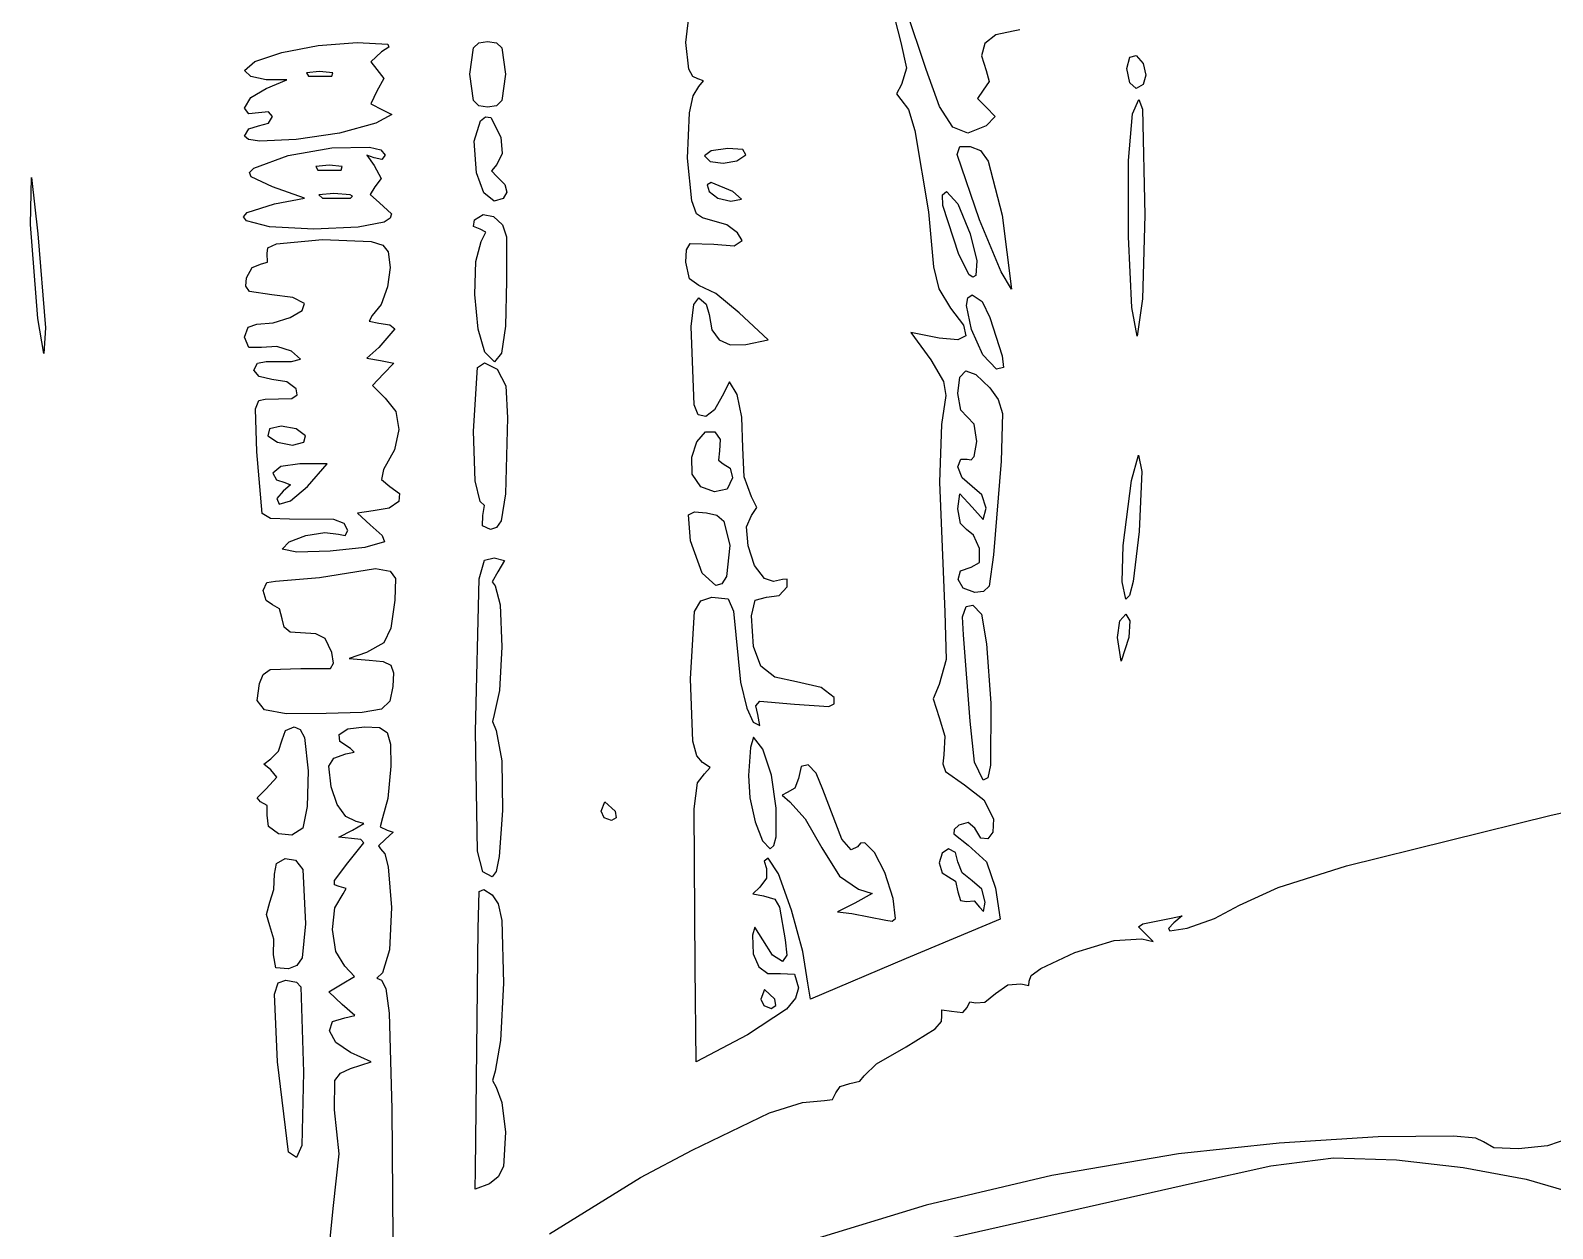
# Model space of a CAD drawing. Extents: x 0 to 282, y 0 to 282.
# Drawn here: x 133.1 to 190.3, y 161.1 to 206.1 of the extents above; entities that cross this region are included whole.
import ezdxf

# ---------------------------------------------------------------- set-up
doc = ezdxf.new("R2010")
doc.units = 0

msp = doc.modelspace()

# ---------------------------------------------------------------- linework, layer by layer
at = {"layer": 'Layer 1'}
for p, q in [((157.690288, 205.634), (157.831399, 206.789348)), ((165.54843, 206.50272), (165.768916, 205.634001)), ((166.721417, 204.610951), (165.958535, 206.890778)), ((170.002257, 206.057341), (169.346309, 205.920088)), ((170.2492, 206.109706), (170.002257, 206.057341)), ((142.51154, 205.250373), (143.877453, 205.513302)), ((143.877453, 205.513302), (145.342589, 205.634014)), ((145.342589, 205.634014), (146.502348, 205.563459)), ((146.538177, 205.455421), (146.259812, 205.281236)), ((146.502348, 205.563459), (146.538177, 205.455421)), ((149.57592, 204.434572), (149.712621, 205.422349)), ((149.712621, 205.422349), (149.918224, 205.615274)), ((149.918224, 205.615274), (150.246198, 205.669292)), ((150.246198, 205.669292), (150.574171, 205.615273)), ((150.574171, 205.615273), (150.779774, 205.422348)), ((150.779774, 205.422348), (150.916476, 204.434572)), ((157.81376, 204.628586), (157.690288, 205.634)), ((165.768916, 205.634001), (165.984992, 204.668271)), ((168.935101, 205.594319), (168.801706, 205.129644)), ((169.346309, 205.920088), (168.935101, 205.594319)), ((141.109249, 204.575684), (141.502816, 204.914683)), ((141.502816, 204.914683), (142.51154, 205.250373)), ((146.259806, 205.281239), (145.854111, 204.906413)), ((145.854111, 204.906413), (146.083417, 204.610961)), ((146.259812, 205.281236), (146.259806, 205.281239)), ((168.801706, 205.129644), (168.979197, 204.575671)), ((174.27042, 204.64624), (174.380663, 205.078393)), ((174.380663, 205.078393), (174.623198, 205.140129)), ((174.623198, 205.140129), (174.878962, 204.835858)), ((174.878962, 204.835858), (174.975976, 204.399295)), ((141.342964, 204.346379), (141.109249, 204.575684)), ((141.920638, 204.222906), (141.342964, 204.346379)), ((141.920638, 203.905406), (142.69675, 204.222906)), ((142.69675, 204.222906), (141.920638, 204.222906)), ((143.933334, 204.540389), (143.443855, 204.491882)), ((143.443855, 204.491882), (143.51, 204.364)), ((143.51, 204.364), (144.391945, 204.364)), ((143.51, 204.364), (143.51, 204.364)), ((144.427223, 204.491882), (143.933334, 204.540389)), ((144.391945, 204.364), (144.427223, 204.491882)), ((146.083417, 204.610961), (146.348, 204.271412)), ((146.348, 204.271412), (146.083417, 203.799572)), ((149.712621, 203.446797), (149.57592, 204.434572)), ((150.916476, 204.434572), (150.779774, 203.446796)), ((150.916476, 204.434572), (150.916476, 204.434572)), ((157.958178, 204.354081), (157.81376, 204.628586)), ((158.148899, 204.25817), (157.958178, 204.354081)), ((158.364975, 204.183205), (158.148899, 204.25817)), ((165.984992, 204.668271), (165.804194, 204.046501)), ((167.227986, 203.218579), (166.721417, 204.610951)), ((168.979197, 204.575671), (169.09826, 204.165566)), ((174.380663, 204.117072), (174.27042, 204.64624)), ((174.975976, 204.399295), (174.878962, 204.046517)), ((174.975976, 204.399295), (174.975976, 204.399295)), ((141.342964, 203.561448), (141.920638, 203.905406)), ((146.083417, 203.799572), (145.858521, 203.327732)), ((157.970305, 203.626271), (158.184176, 203.975948)), ((158.184176, 203.975948), (158.364975, 204.183205)), ((165.804194, 204.046501), (165.614576, 203.698133)), ((165.614576, 203.698133), (165.768916, 203.482056)), ((168.873364, 203.834837), (168.661698, 203.530566)), ((169.09826, 204.165566), (168.873364, 203.834837)), ((174.623198, 203.905406), (174.380663, 204.117072)), ((174.878962, 204.046517), (174.623198, 203.905406)), ((141.109249, 203.164572), (141.342964, 203.561448)), ((141.267999, 202.944086), (141.109249, 203.164572)), ((145.858521, 203.327732), (146.295084, 203.094016)), ((146.295084, 203.094016), (146.647861, 202.926447)), ((149.918224, 203.253872), (149.712621, 203.446797)), ((150.246198, 203.199852), (149.918224, 203.253872)), ((150.574171, 203.253871), (150.246198, 203.199852)), ((150.779774, 203.446796), (150.574171, 203.253871)), ((157.829194, 202.990927), (157.970305, 203.626271)), ((165.768916, 203.482056), (166.059958, 203.111639)), ((166.059958, 203.111639), (166.298083, 202.317886)), ((167.731245, 202.441364), (167.227986, 203.218579)), ((168.661698, 203.530566), (168.979197, 203.199837)), ((168.979197, 203.199837), (169.323155, 202.847059)), ((174.481865, 202.9529), (174.717234, 203.48372)), ((174.717234, 203.48372), (174.856691, 203.124879)), ((174.856691, 203.124879), (174.940476, 199.1429)), ((141.638416, 202.988183), (141.267999, 202.944086)), ((141.267999, 202.379642), (141.638416, 202.494294)), ((142.008832, 203.023462), (141.638416, 202.988183)), ((141.638416, 202.494294), (142.008832, 202.591308)), ((142.167583, 202.847072), (142.008832, 203.023462)), ((142.008832, 202.591308), (142.167583, 202.847072)), ((146.048139, 202.600127), (144.681125, 202.225301)), ((146.647861, 202.926447), (146.048139, 202.600127)), ((149.742727, 201.917163), (149.976994, 202.683904)), ((149.976994, 202.683904), (150.161307, 202.840518)), ((150.161307, 202.840518), (150.363396, 202.809031)), ((150.363396, 202.809031), (150.739877, 202.070956)), ((157.752023, 201.281608), (157.829194, 202.990927)), ((168.979197, 202.494281), (168.294035, 202.219776)), ((169.323155, 202.847059), (168.979197, 202.494281)), ((174.330832, 201.200034), (174.481865, 202.9529)), ((141.109249, 202.106238), (141.267999, 202.379642)), ((141.263589, 201.982766), (141.109249, 202.106238)), ((141.682513, 201.925439), (141.263589, 201.982766)), ((143.049527, 201.982766), (141.682513, 201.925439)), ((144.681125, 202.225301), (143.049527, 201.982766)), ((150.739876, 202.07096), (150.788383, 201.453598)), ((150.739877, 202.070956), (150.739876, 202.07096)), ((166.298083, 202.317886), (166.809611, 199.270766)), ((168.294035, 202.219776), (167.731245, 202.441364)), ((141.461772, 200.906795), (142.754371, 201.385802)), ((142.754371, 201.385802), (144.394237, 201.669678)), ((144.394237, 201.669678), (145.802593, 201.695585)), ((145.977342, 201.294849), (145.712758, 201.391863)), ((145.712758, 201.391863), (145.977342, 201.012627)), ((145.802593, 201.695585), (146.239087, 201.592163)), ((146.239087, 201.592163), (146.400662, 201.400684)), ((146.400676, 201.400682), (146.268384, 201.228703)), ((146.400662, 201.400684), (146.400676, 201.400682)), ((149.822654, 200.730396), (149.742727, 201.917163)), ((150.788383, 201.453598), (150.598765, 201.0479)), ((158.652761, 201.560028), (158.396997, 201.366001)), ((158.396997, 201.366001), (158.397, 201.366)), ((158.397, 201.366), (158.60977, 201.153231)), ((159.278942, 201.648223), (158.652761, 201.560028)), ((159.838977, 201.604125), (159.278942, 201.648223)), ((159.617392, 201.177484), (159.94922, 201.401278)), ((159.94922, 201.401278), (159.838977, 201.604125)), ((167.893659, 201.41391), (167.987365, 201.719835)), ((168.731504, 198.966512), (167.893659, 201.41391)), ((167.987365, 201.719835), (168.378726, 201.718182)), ((168.378726, 201.718182), (168.764577, 201.573764)), ((168.764577, 201.573764), (169.057824, 201.171376)), ((141.304126, 200.746943), (141.461772, 200.906795)), ((144.286334, 201.013389), (143.796855, 200.964882)), ((143.796855, 200.964882), (143.863, 200.837)), ((143.863, 200.837), (144.744945, 200.837)), ((143.863, 200.837), (143.863, 200.837)), ((144.780223, 200.964882), (144.286334, 201.013389)), ((144.744945, 200.837), (144.780223, 200.964882)), ((146.268384, 201.228703), (145.977342, 201.294849)), ((145.977342, 201.012627), (146.246335, 200.514329)), ((150.598765, 201.0479), (150.387098, 200.805366)), ((150.387098, 200.805366), (150.598765, 200.589289)), ((157.926207, 199.684736), (157.752023, 201.281608)), ((158.60977, 201.153231), (159.093737, 201.092597)), ((159.093737, 201.092597), (159.617392, 201.177484)), ((169.057824, 201.171376), (169.578176, 199.142902)), ((174.331934, 198.322688), (174.330832, 201.200034)), ((133.065732, 198.790126), (133.101009, 200.554016)), ((133.101009, 200.554016), (133.347954, 198.437346)), ((141.36476, 200.580476), (141.304126, 200.746943)), ((142.167328, 200.201239), (141.36476, 200.580476)), ((146.246335, 200.514329), (146.012619, 200.201238)), ((150.104876, 199.976337), (149.822654, 200.730396)), ((150.598765, 200.589289), (150.889806, 200.297145)), ((150.889806, 200.297145), (150.969181, 199.998386)), ((158.644554, 200.368958), (158.493521, 200.282969)), ((158.493521, 200.282969), (158.574, 200.025)), ((159.455945, 200.025), (158.644554, 200.368958)), ((143.366778, 199.777905), (142.167328, 200.201239)), ((142.237888, 199.566238), (143.366778, 199.777905)), ((144.46233, 199.954389), (143.906704, 199.905882)), ((143.906704, 199.905882), (144.038996, 199.778)), ((144.038996, 199.778), (144.039, 199.778)), ((144.039, 199.778), (145.09733, 199.778)), ((145.084101, 199.905882), (144.46233, 199.954389)), ((145.171744, 199.850209), (145.084101, 199.905882)), ((145.09733, 199.778), (145.171744, 199.850209)), ((146.012619, 200.201238), (145.83623, 199.914606)), ((145.83623, 199.914606), (146.189008, 199.601515)), ((150.492932, 199.672066), (150.104876, 199.976337)), ((150.83689, 199.765773), (150.492932, 199.672066)), ((150.969181, 199.998386), (150.83689, 199.765773)), ((158.099289, 199.189951), (157.926207, 199.684736)), ((158.574, 200.025), (158.900319, 199.782465)), ((158.574, 200.025), (158.574, 200.025)), ((158.900319, 199.782465), (159.385389, 199.672222)), ((159.385389, 199.672222), (159.791084, 199.742778)), ((159.791084, 199.742778), (159.455945, 200.025)), ((167.340485, 199.903579), (167.497031, 200.024846)), ((167.355919, 199.5045), (167.340485, 199.903579)), ((167.497031, 200.024846), (167.911545, 199.561825)), ((141.075789, 199.078826), (141.209321, 199.238816)), ((141.179556, 198.931238), (141.075789, 199.078826)), ((141.209321, 199.238816), (142.237888, 199.566238)), ((146.189008, 199.601515), (146.636595, 199.194167)), ((146.636595, 199.194167), (146.585883, 199.025426)), ((149.752331, 198.966514), (150.07369, 199.169913)), ((150.07369, 199.169913), (150.471118, 199.085577)), ((150.471118, 199.085577), (150.809015, 198.78296)), ((158.325287, 199.037058), (158.099289, 199.189951)), ((166.809611, 199.270766), (167.003639, 197.202606)), ((167.955642, 197.661236), (167.355919, 199.5045)), ((167.911545, 199.561825), (168.378976, 198.437346)), ((169.578176, 199.142902), (169.930954, 196.355952)), ((169.578176, 199.142902), (169.578176, 199.142902)), ((174.940476, 199.1429), (174.852281, 195.994357)), ((174.940476, 199.1429), (174.940476, 199.1429)), ((133.347954, 195.262346), (133.065732, 198.790126)), ((142.049375, 198.703034), (141.179556, 198.931238)), ((143.719558, 198.613737), (142.049375, 198.703034)), ((145.375412, 198.683742), (143.719558, 198.613737)), ((146.356577, 198.88273), (145.375412, 198.683742)), ((146.585883, 199.025426), (146.356577, 198.88273)), ((149.712643, 198.71075), (149.752331, 198.966514)), ((149.963998, 198.613736), (149.712643, 198.71075)), ((150.180075, 198.503493), (149.963998, 198.613736)), ((149.999276, 198.155125), (150.180075, 198.503493)), ((150.809015, 198.78296), (150.951781, 198.331514)), ((159.238101, 198.772475), (158.325287, 199.037058)), ((159.639938, 198.481433), (159.238101, 198.772475)), ((169.542897, 197.013003), (168.731504, 198.966512)), ((133.347954, 198.437346), (133.630176, 194.909566)), ((141.955949, 197.696523), (141.98351, 197.918112)), ((141.98351, 197.918112), (142.308727, 198.06694)), ((142.308727, 198.06694), (144.037339, 198.22569)), ((144.037339, 198.22569), (145.867373, 198.155135)), ((145.867373, 198.155135), (146.304488, 198.007409)), ((146.304488, 198.007409), (146.506789, 197.767079)), ((149.798082, 197.405473), (149.999276, 198.155125)), ((150.951776, 198.331515), (150.951776, 196.673455)), ((150.951781, 198.331514), (150.951776, 198.331515)), ((157.721717, 197.83596), (157.862276, 198.071329)), ((157.862276, 198.071329), (158.748627, 198.04928)), ((158.748627, 198.04928), (159.515917, 197.987544)), ((159.515917, 197.987544), (159.806957, 198.190391)), ((159.806957, 198.190391), (159.639938, 198.481433)), ((168.378976, 198.437348), (168.63033, 197.428074)), ((168.378976, 198.437346), (168.378976, 198.437348)), ((174.452099, 195.670238), (174.331934, 198.322688)), ((141.744282, 197.308467), (141.969178, 197.370203)), ((141.969178, 197.370203), (141.955949, 197.696523)), ((146.506789, 197.767079), (146.506776, 197.767075)), ((146.506776, 197.767075), (146.586702, 197.169007)), ((149.76556, 196.153111), (149.798082, 197.405473)), ((157.690297, 197.379002), (157.721717, 197.83596)), ((157.831409, 196.752821), (157.690297, 197.379002)), ((168.339288, 196.90442), (167.955642, 197.661236)), ((168.63033, 197.428074), (168.590642, 196.871898)), ((141.164956, 196.471722), (141.179837, 196.7793)), ((141.179837, 196.7793), (141.395914, 197.176176)), ((141.395914, 197.176176), (141.744282, 197.308467)), ((146.586702, 197.169007), (146.484727, 196.448568)), ((167.003639, 197.202606), (167.202077, 196.373576)), ((168.486463, 196.806097), (168.339288, 196.90442)), ((168.590642, 196.871898), (168.486463, 196.806097)), ((169.930954, 196.355952), (169.542897, 197.013003)), ((141.298902, 196.276592), (141.164956, 196.471722)), ((142.132338, 196.1443), (141.298902, 196.276592)), ((146.484727, 196.448568), (146.243846, 195.78766)), ((150.951776, 196.673455), (150.919254, 194.97461)), ((158.184186, 196.497057), (157.831409, 196.752821)), ((158.823601, 196.197194), (158.184186, 196.497057)), ((167.202077, 196.373576), (167.638639, 195.650386)), ((142.921677, 196.051696), (142.132338, 196.1443)), ((143.367058, 195.8268), (142.921677, 196.051696)), ((143.279412, 195.561665), (143.367058, 195.8268)), ((146.243846, 195.78766), (145.907053, 195.368185)), ((149.885174, 194.861061), (149.76556, 196.153111)), ((157.897561, 194.953643), (157.992922, 195.787082)), ((157.992922, 195.787082), (158.184193, 196.038438)), ((158.184193, 196.038438), (158.457597, 195.800313)), ((158.457597, 195.800313), (158.572249, 195.403438)), ((159.701136, 195.473997), (158.823601, 196.197194)), ((167.638639, 195.650386), (168.128119, 195.007667)), ((168.245845, 195.743566), (168.289529, 196.034677)), ((168.432156, 194.84343), (168.245845, 195.743566)), ((168.289529, 196.034677), (168.449797, 196.1443)), ((168.449797, 196.1443), (168.837853, 195.892946)), ((168.837853, 195.892946), (169.120075, 195.297633)), ((174.658254, 194.59206), (174.452099, 195.670238)), ((174.852281, 195.994357), (174.658254, 194.59206)), ((133.56844, 193.948246), (133.347954, 195.262346)), ((141.567888, 195.050688), (142.191313, 195.097542)), ((142.191313, 195.097542), (142.824658, 195.293223)), ((142.824658, 195.293223), (143.279412, 195.561665)), ((145.907053, 195.368185), (145.7924, 195.160929)), ((145.7924, 195.160929), (146.153998, 195.085963)), ((146.153998, 195.085963), (146.572922, 195.019818)), ((158.572249, 195.403438), (158.678083, 194.835135)), ((160.794746, 194.450937), (159.701136, 195.473997)), ((169.120075, 195.297633), (169.120076, 195.297629)), ((169.120076, 195.297629), (169.578687, 193.851239)), ((133.630176, 194.909568), (133.56844, 193.948246)), ((133.630176, 194.909566), (133.630176, 194.909568)), ((141.109277, 194.556799), (141.245979, 194.936036)), ((141.268027, 194.164334), (141.109277, 194.556799)), ((141.245979, 194.936036), (141.567888, 195.050688)), ((146.753721, 194.874296), (146.153998, 194.16874)), ((146.572922, 195.019818), (146.753721, 194.874296)), ((150.140387, 193.992345), (149.885174, 194.861061)), ((150.919254, 194.97461), (150.770977, 193.957067)), ((158.007804, 192.016768), (157.897561, 194.953643)), ((158.678083, 194.835135), (158.942666, 194.455347)), ((167.215305, 194.521496), (166.156975, 194.733163)), ((166.156975, 194.733163), (166.897809, 193.710103)), ((167.916452, 194.449839), (167.215305, 194.521496)), ((168.220723, 194.609691), (167.916452, 194.449839)), ((168.128119, 195.007667), (168.220723, 194.609691)), ((168.856593, 193.896991), (168.432156, 194.84343)), ((141.744277, 194.168743), (141.268027, 194.164334)), ((142.321952, 194.204022), (141.744277, 194.168743)), ((142.873167, 194.027632), (142.321952, 194.204022)), ((143.217125, 193.727771), (142.873167, 194.027632)), ((146.153998, 194.16874), (145.713025, 193.763046)), ((150.510252, 193.627441), (150.140387, 193.992345)), ((150.770977, 193.957067), (150.510252, 193.627441)), ((158.942666, 194.455347), (159.365998, 194.267383)), ((159.365998, 194.267383), (159.948079, 194.274548)), ((159.948079, 194.274548), (160.794746, 194.450937)), ((141.462055, 193.322076), (141.598757, 193.573431)), ((141.598757, 193.573431), (141.920666, 193.639576)), ((141.920666, 193.639576), (142.873167, 193.639576)), ((142.873167, 193.639576), (143.217125, 193.727771)), ((145.713025, 193.763046), (146.224553, 193.674851)), ((146.224553, 193.674851), (146.727262, 193.573428)), ((146.727262, 193.573428), (146.330386, 193.180962)), ((149.717331, 191.029019), (149.867262, 193.410269)), ((149.867262, 193.410269), (150.124128, 193.588861)), ((150.124128, 193.588861), (150.599276, 193.357349)), ((150.599276, 193.357355), (150.925595, 192.731174)), ((150.599276, 193.357349), (150.599276, 193.357355)), ((166.897809, 193.710103), (167.378469, 192.894302)), ((169.36702, 193.35735), (168.856593, 193.896991)), ((169.631603, 193.419086), (169.36702, 193.35735)), ((169.578687, 193.851239), (169.631603, 193.419086)), ((141.664902, 193.079542), (141.462055, 193.322076)), ((142.132333, 192.969298), (141.664902, 193.079542)), ((142.696778, 192.872285), (142.132333, 192.969298)), ((143.049556, 192.61652), (142.696778, 192.872285)), ((146.330386, 193.180962), (145.915872, 192.73558)), ((159.335128, 192.872254), (159.066134, 192.334268)), ((159.630579, 192.404824), (159.335128, 192.872254)), ((167.378469, 192.894302), (167.462254, 192.369543)), ((167.920732, 192.440134), (167.994043, 193.048675)), ((167.994043, 193.048675), (168.216184, 193.2868)), ((168.216184, 193.2868), (168.590461, 193.154509)), ((168.590461, 193.154509), (169.120182, 192.651801)), ((141.652222, 192.172789), (141.885386, 192.228464)), ((141.885386, 192.228464), (142.890802, 192.250513)), ((142.890802, 192.250513), (143.085933, 192.392176)), ((143.085933, 192.392176), (143.049556, 192.61652)), ((145.915872, 192.73558), (146.400942, 192.263739)), ((146.400942, 192.263739), (146.791754, 191.765441)), ((150.925595, 192.731174), (150.987332, 191.522905)), ((159.066134, 192.334268), (158.776746, 191.823292)), ((159.802559, 191.544933), (159.630579, 192.404824)), ((167.462254, 192.369543), (167.297992, 191.269868)), ((168.030975, 191.813953), (167.920732, 192.440134)), ((169.120182, 192.651801), (169.120176, 192.6518)), ((169.120176, 192.6518), (169.434369, 192.216891)), ((169.434369, 192.216891), (169.596426, 191.686071)), ((141.528199, 191.862453), (141.652222, 192.172789)), ((141.567886, 190.252904), (141.528199, 191.862453)), ((146.791754, 191.765441), (146.90806, 191.081934)), ((158.158284, 191.634777), (158.007804, 192.016768)), ((158.444364, 191.580207), (158.158284, 191.634777)), ((158.776746, 191.823292), (158.444364, 191.580207)), ((168.27351, 191.558189), (168.030975, 191.813953)), ((169.596426, 191.686071), (169.54351, 189.90013)), ((142.054736, 191.108764), (141.993, 190.853)), ((142.486889, 191.205778), (142.054736, 191.108764)), ((143.051334, 191.108764), (142.486889, 191.205778)), ((143.404112, 190.853), (143.051334, 191.108764)), ((146.90806, 191.081934), (146.753169, 190.319052)), ((150.987332, 191.522905), (150.916776, 188.665405)), ((159.842246, 190.393994), (159.802559, 191.544933)), ((167.297992, 191.269868), (167.232949, 189.101939)), ((168.529274, 191.284786), (168.27351, 191.558189)), ((168.626288, 190.640966), (168.529274, 191.284786)), ((141.993, 190.853), (142.345778, 190.610465)), ((141.993, 190.853), (141.993, 190.853)), ((142.345778, 190.610465), (142.910223, 190.500222)), ((142.910223, 190.500222), (143.342376, 190.610465)), ((143.342376, 190.610465), (143.404112, 190.853)), ((149.774658, 189.163703), (149.717331, 191.029019)), ((157.915817, 190.041246), (158.109294, 190.623329)), ((158.109294, 190.623329), (158.428448, 190.993746)), ((158.428448, 190.993746), (158.783982, 190.993746)), ((158.783982, 190.993746), (158.991239, 190.707114)), ((158.991239, 190.707114), (158.960371, 190.28819)), ((168.529274, 190.067702), (168.626288, 190.640966)), ((141.779553, 187.924574), (141.567886, 190.252904)), ((146.753169, 190.319052), (146.330386, 189.582629)), ((157.937315, 189.406246), (157.915817, 190.041246)), ((158.960376, 190.288191), (158.925098, 189.935413)), ((158.925098, 189.935413), (159.101487, 189.794302)), ((158.960371, 190.28819), (158.960376, 190.288191)), ((159.881934, 189.304787), (159.842246, 190.393994)), ((167.920732, 189.688466), (168.030975, 189.975098)), ((168.030975, 189.975098), (168.27351, 189.970688)), ((168.27351, 189.970688), (168.417928, 189.946435)), ((168.417928, 189.946435), (168.529274, 190.067702)), ((174.446803, 189.174184), (174.707528, 190.12503)), ((174.707528, 190.12503), (174.829347, 189.508219)), ((142.469852, 189.697764), (142.169988, 189.442)), ((142.169988, 189.442), (142.17, 189.442)), ((142.17, 189.442), (142.306701, 189.199465)), ((143.193048, 189.794778), (142.469852, 189.697764)), ((144.216108, 189.794778), (143.193048, 189.794778)), ((143.475274, 188.948111), (144.216108, 189.794778)), ((146.330386, 189.582629), (146.255421, 189.212213)), ((158.263636, 188.932752), (157.937315, 189.406246)), ((159.101487, 189.794302), (159.357251, 189.635552)), ((159.357251, 189.635552), (159.454265, 189.265135)), ((168.079482, 189.265132), (167.920732, 189.688466)), ((169.54351, 189.90013), (169.261288, 186.37235)), ((174.829347, 189.508219), (174.729577, 187.254298)), ((142.306701, 189.199465), (142.628611, 189.089222)), ((142.558055, 188.771722), (142.32875, 188.498319)), ((142.844687, 189.009847), (142.558055, 188.771722)), ((142.628611, 189.089222), (142.844687, 189.009847)), ((142.840277, 188.401306), (143.475274, 188.948111)), ((146.255421, 189.212213), (146.577331, 188.947629)), ((146.577331, 188.947629), (146.93948, 188.685251)), ((149.964276, 188.383179), (149.774658, 189.163703)), ((158.775166, 188.740377), (158.263636, 188.932752)), ((159.247007, 188.84566), (158.775166, 188.740377)), ((159.454265, 189.265135), (159.247007, 188.84566)), ((160.159746, 188.559544), (159.881934, 189.304787)), ((167.232949, 189.101939), (167.426976, 184.220373)), ((168.449899, 188.947632), (168.079482, 189.265132)), ((168.820315, 188.634542), (168.449899, 188.947632)), ((174.129854, 186.725131), (174.446803, 189.174184)), ((142.32875, 188.498319), (142.416944, 188.277833)), ((142.416944, 188.277833), (142.840277, 188.401306)), ((146.908061, 188.383185), (146.552527, 188.134035)), ((146.93948, 188.685251), (146.908061, 188.383185)), ((150.123026, 188.224429), (149.964276, 188.383179)), ((150.070109, 187.854012), (150.123026, 188.224429)), ((150.916776, 188.665405), (150.753616, 187.651167)), ((160.358184, 188.153849), (160.159746, 188.559544)), ((167.920732, 188.100965), (167.986877, 188.66541)), ((167.986877, 188.66541), (168.449899, 188.171521)), ((168.979066, 188.136243), (168.820315, 188.634542)), ((142.092647, 187.739366), (141.779553, 187.924574)), ((142.802613, 187.712907), (142.092647, 187.739366)), ((144.465076, 187.699678), (142.802613, 187.712907)), ((144.8614, 187.549196), (144.465076, 187.699678)), ((145.942331, 188.030406), (145.360247, 187.937802)), ((145.360247, 187.937802), (145.836498, 187.501239)), ((146.552527, 188.134035), (145.942331, 188.030406)), ((150.05247, 187.470366), (150.070109, 187.854012)), ((150.753616, 187.651167), (150.584393, 187.405323)), ((157.79625, 187.880489), (158.015634, 187.992936)), ((157.866806, 186.90153), (157.79625, 187.880489)), ((158.015634, 187.992936), (158.466529, 187.95986)), ((158.466529, 187.95986), (158.862301, 187.861192)), ((158.862301, 187.861192), (159.119168, 187.64677)), ((159.119168, 187.64677), (159.348474, 186.72514)), ((159.978947, 187.430105), (160.159746, 187.853988)), ((160.159746, 187.853988), (160.358184, 188.153849)), ((168.013336, 187.554159), (167.920732, 188.100965)), ((168.449899, 188.171521), (168.873232, 187.70409)), ((168.873232, 187.70409), (168.979066, 188.136243)), ((142.791583, 186.87065), (143.419968, 187.104365)), ((143.419968, 187.104365), (144.127729, 187.219018)), ((144.127729, 187.219018), (144.637055, 187.148462)), ((144.637055, 187.148462), (144.892819, 187.099955)), ((144.989833, 187.289573), (144.8614, 187.549196)), ((144.892819, 187.099955), (144.989833, 187.289573)), ((145.836498, 187.501239), (146.28629, 187.104364)), ((146.28629, 187.104364), (146.365665, 186.866239)), ((150.352331, 187.324845), (150.05247, 187.470366)), ((150.584393, 187.405323), (150.352331, 187.324845)), ((160.036274, 186.711872), (159.978947, 187.430105)), ((168.238232, 187.324853), (168.013336, 187.554159)), ((168.511635, 187.117596), (168.238232, 187.324853)), ((168.732121, 186.619297), (168.511635, 187.117596)), ((174.729576, 187.254301), (174.50909, 185.375755)), ((174.729577, 187.254298), (174.729576, 187.254301)), ((142.520385, 186.584017), (142.791583, 186.87065)), ((143.076562, 186.479286), (142.520385, 186.584017)), ((144.323963, 186.513462), (143.076562, 186.479286)), ((145.630895, 186.65347), (144.323963, 186.513462)), ((146.365665, 186.866239), (145.630895, 186.65347)), ((158.306675, 185.683343), (157.866806, 186.90153)), ((159.348476, 186.725141), (159.226105, 185.562075)), ((159.348474, 186.72514), (159.348476, 186.725141)), ((160.278809, 185.973794), (160.036274, 186.711872)), ((168.732121, 186.09454), (168.732121, 186.619297)), ((174.090166, 185.36253), (174.129854, 186.725131)), ((149.928521, 185.477186), (150.124753, 186.174472)), ((150.124753, 186.174472), (150.492965, 186.266525)), ((150.492965, 186.266525), (150.881021, 186.160692)), ((150.881021, 186.160692), (150.634076, 185.737358)), ((160.653635, 185.490378), (160.278809, 185.973794)), ((168.01995, 185.769874), (168.414621, 185.913741)), ((168.414621, 185.913741), (168.732121, 186.09454)), ((169.261288, 186.37235), (169.093718, 185.203772)), ((141.814633, 185.031811), (141.951334, 185.340492)), ((141.951334, 185.340492), (142.273244, 185.384589)), ((142.273244, 185.384589), (143.931304, 185.5257)), ((143.931304, 185.5257), (146.034743, 185.865248)), ((146.034743, 185.865248), (146.585405, 185.768786)), ((146.585405, 185.768786), (146.788804, 185.490422)), ((146.788796, 185.49042), (146.753518, 184.679031)), ((146.788804, 185.490422), (146.788796, 185.49042)), ((149.787409, 179.740135), (149.928521, 185.477186)), ((150.634076, 185.737365), (150.422409, 185.366948)), ((150.422409, 185.366948), (150.528243, 185.208198)), ((150.634076, 185.737358), (150.634076, 185.737365)), ((158.819307, 185.225833), (158.306675, 185.683343)), ((159.226105, 185.562075), (159.047097, 185.292668)), ((160.988774, 185.380135), (160.653635, 185.490378)), ((161.323913, 185.4551), (160.988774, 185.380135)), ((161.504712, 185.45951), (161.323913, 185.4551)), ((161.500302, 185.172878), (161.504712, 185.45951)), ((167.929551, 185.45072), (168.01995, 185.769874)), ((168.116964, 185.124952), (167.929551, 185.45072)), ((174.235687, 184.714301), (174.090166, 185.36253)), ((174.50909, 185.375755), (174.372388, 184.853203)), ((141.924876, 184.661394), (141.814633, 185.031811)), ((150.528243, 185.208198), (150.721168, 184.502642)), ((158.258598, 184.647566), (158.678073, 184.784817)), ((158.678073, 184.784817), (159.282206, 184.718671)), ((159.047097, 185.292668), (158.819307, 185.225833)), ((160.296447, 184.670169), (160.72419, 184.784822)), ((160.72419, 184.784822), (161.20485, 184.846558)), ((161.20485, 184.846558), (161.500302, 185.172878)), ((168.555732, 184.96124), (168.116964, 185.124952)), ((168.884256, 184.99817), (168.555732, 184.96124)), ((169.093718, 185.203772), (168.884256, 184.99817)), ((174.372388, 184.853203), (174.235687, 184.714301)), ((142.167411, 184.502644), (141.924876, 184.661394)), ((142.423175, 184.343894), (142.167411, 184.502644)), ((142.520189, 183.973477), (142.423175, 184.343894)), ((146.753518, 184.679031), (146.612407, 183.620701)), ((150.721168, 184.502642), (150.775187, 182.92396)), ((157.866684, 181.715647), (158.021025, 184.242422)), ((158.021025, 184.242422), (158.258598, 184.647566)), ((159.282206, 184.718671), (159.489462, 184.25565)), ((159.489462, 184.25565), (159.754046, 181.592177)), ((160.159745, 184.079266), (160.296447, 184.670169)), ((167.426976, 184.220373), (167.479893, 182.438844)), ((168.097742, 184.045689), (168.228932, 184.436502)), ((168.228932, 184.436502), (168.479183, 184.489971)), ((168.479183, 184.489971), (168.802196, 184.14987)), ((142.594603, 183.66204), (142.520189, 183.973477)), ((142.824459, 183.466358), (142.594603, 183.66204)), ((146.612407, 183.620701), (146.352233, 183.069485)), ((160.240773, 182.934388), (160.159745, 184.079266)), ((168.131918, 183.373758), (168.097742, 184.045689)), ((168.802196, 184.14987), (168.802196, 184.149868)), ((168.802196, 184.149868), (168.991813, 183.029799)), ((173.917473, 183.267923), (174.010077, 183.894104)), ((174.010077, 183.894104), (174.234973, 184.149868)), ((174.234973, 184.149868), (174.380493, 183.894104)), ((174.380493, 183.894104), (174.340806, 183.267923)), ((143.790189, 183.409032), (142.824459, 183.466358)), ((144.142967, 183.228233), (143.790189, 183.409032)), ((144.389912, 182.703476), (144.142967, 183.228233)), ((146.352233, 183.069485), (145.695184, 182.703478)), ((168.378863, 180.128198), (168.131918, 183.373758)), ((174.058584, 182.385978), (173.917473, 183.267923)), ((174.340806, 183.267923), (174.058584, 182.385978)), ((174.340806, 183.267923), (174.340806, 183.267923)), ((144.456057, 182.307152), (144.389912, 182.703476)), ((145.695184, 182.703478), (145.046954, 182.482991)), ((145.046954, 182.482991), (145.801017, 182.421256)), ((150.775187, 182.92396), (150.696914, 181.279132)), ((160.51693, 182.196309), (160.240773, 182.934388)), ((168.991813, 183.029799), (169.154974, 180.798478)), ((141.816838, 181.88051), (142.079216, 182.072885)), ((142.079216, 182.072885), (143.225742, 182.103753)), ((143.225742, 182.103753), (144.336993, 182.099343)), ((144.336993, 182.099343), (144.456057, 182.307152)), ((145.801017, 182.421256), (146.325774, 182.371095)), ((146.325774, 182.371095), (146.612406, 182.231638)), ((146.612406, 182.231638), (146.71383, 181.940045)), ((146.71383, 181.940045), (146.682962, 181.433478)), ((161.037828, 181.782346), (160.51693, 182.196309)), ((167.479893, 182.438844), (167.215309, 181.503983)), ((141.588631, 180.906512), (141.673522, 181.539308)), ((141.673522, 181.539308), (141.816838, 181.88051)), ((146.682962, 181.433478), (146.574373, 180.87675)), ((157.963698, 179.378496), (157.866684, 181.715647)), ((159.754046, 181.592177), (159.985557, 180.61432)), ((161.853075, 181.609816), (161.037828, 181.782346)), ((162.783526, 181.389329), (161.853075, 181.609816)), ((163.264185, 181.010093), (162.783526, 181.389329)), ((167.215309, 181.503983), (166.990414, 180.965997)), ((141.867546, 180.551529), (141.588631, 180.906512)), ((146.574373, 180.87675), (146.264039, 180.577991)), ((150.696914, 181.279132), (150.492965, 180.375138)), ((160.328964, 180.708577), (160.472831, 180.873391)), ((160.472831, 180.873391), (161.782515, 180.763148)), ((161.782515, 180.763148), (163.065747, 180.674953)), ((163.065747, 180.674953), (163.27576, 180.782992)), ((163.27576, 180.782992), (163.264185, 181.010093)), ((166.990414, 180.965997), (167.215309, 180.269263)), ((169.154974, 180.798478), (169.146154, 178.478964)), ((142.675628, 180.408213), (141.867546, 180.551529)), ((144.178242, 180.410418), (142.675628, 180.408213)), ((145.536986, 180.45121), (144.178242, 180.410418)), ((146.264039, 180.577991), (145.536986, 180.45121)), ((150.492965, 180.375138), (150.435639, 180.114964)), ((159.985557, 180.61432), (160.230296, 180.09287)), ((160.406685, 180.375092), (160.328964, 180.708577)), ((160.477241, 179.969397), (160.406685, 180.375092)), ((167.215309, 180.269263), (167.422566, 179.563706)), ((142.520154, 179.422636), (142.656855, 179.775414)), ((142.656855, 179.775414), (142.978765, 179.916525)), ((142.978765, 179.916525), (143.205314, 179.816204)), ((143.205314, 179.816204), (143.362411, 179.51083)), ((144.672099, 179.6299), (144.996214, 179.834401)), ((144.691943, 179.365868), (144.672099, 179.6299)), ((144.996214, 179.834401), (145.6246, 179.916532)), ((145.6246, 179.916532), (146.180776, 179.883459)), ((146.180776, 179.883459), (146.475677, 179.704865)), ((146.475677, 179.704865), (146.591983, 179.261687)), ((149.866784, 175.246624), (149.787409, 179.740135)), ((150.435639, 180.114964), (150.56352, 179.775415)), ((150.56352, 179.775415), (150.779597, 178.632744)), ((160.230296, 180.09287), (160.477241, 179.969397)), ((168.546432, 178.580385), (168.378863, 180.128198)), ((142.387862, 179.003712), (142.520154, 179.422636)), ((143.362411, 179.51083), (143.507932, 178.258465)), ((145.095433, 179.105143), (144.691943, 179.365868)), ((145.232134, 178.959622), (145.095433, 179.105143)), ((146.591983, 179.261687), (146.612378, 178.434862)), ((158.104809, 178.818462), (157.963698, 179.378496)), ((160.126, 179.141), (160.055444, 178.08267)), ((160.236243, 179.529062), (160.126, 179.141006)), ((160.126, 179.141006), (160.126, 179.141)), ((160.584611, 179.07045), (160.236243, 179.529062)), ((160.916443, 178.099205), (160.584611, 179.07045)), ((167.422566, 179.563706), (167.391698, 178.858153)), ((141.832236, 178.505413), (142.09682, 178.71708)), ((142.09682, 178.293746), (141.832236, 178.505413)), ((142.09682, 178.71708), (142.387862, 179.003712)), ((144.284044, 178.434865), (144.469252, 178.730317)), ((144.469252, 178.730317), (144.919044, 178.893476)), ((144.919044, 178.893476), (145.232134, 178.959622)), ((150.779597, 178.632744), (150.810465, 176.772391)), ((158.325295, 178.575927), (158.104809, 178.818462)), ((158.611927, 178.390718), (158.325295, 178.575927)), ((162.291001, 178.47972), (162.033583, 178.426803)), ((162.594721, 178.175449), (162.291001, 178.47972)), ((167.391698, 178.858153), (167.349255, 178.523014)), ((167.349255, 178.523014), (167.449025, 178.240791)), ((168.872752, 177.905698), (168.546432, 178.580385)), ((169.146154, 178.478964), (169.045833, 178.000509)), ((141.920431, 177.58819), (142.326125, 178.020343)), ((142.326125, 178.020343), (142.09682, 178.293746)), ((143.507936, 178.258473), (143.468248, 176.917917)), ((143.507932, 178.258465), (143.507936, 178.258473)), ((144.369483, 177.653241), (144.284044, 178.434865)), ((146.612386, 178.434862), (146.493323, 177.226598)), ((146.612378, 178.434862), (146.612386, 178.434862)), ((158.13237, 177.805875), (158.395851, 178.152593)), ((158.395851, 178.152593), (158.611927, 178.390718)), ((160.055444, 178.08267), (160.102849, 177.250885)), ((161.096139, 176.856764), (160.916443, 178.099205)), ((161.925, 177.977), (161.792708, 177.606583)), ((162.033583, 178.426803), (161.924994, 177.97701)), ((161.924994, 177.97701), (161.925, 177.977)), ((162.842217, 177.553676), (162.594721, 178.175449)), ((167.449025, 178.240791), (168.16781, 177.729263)), ((169.045833, 178.000509), (168.872752, 177.905698)), ((141.589701, 177.248642), (141.920431, 177.58819)), ((144.597136, 176.997295), (144.369483, 177.653241)), ((158.007796, 176.834082), (158.13237, 177.805875)), ((161.501666, 177.447833), (161.316458, 177.350819)), ((161.316458, 177.350819), (161.607499, 177.095055)), ((161.792708, 177.606583), (161.501666, 177.447833)), ((163.561003, 175.697178), (162.842217, 177.553676)), ((168.16781, 177.729263), (168.899826, 177.173638)), ((190.216208, 176.600474), (194.661208, 177.588252)), ((141.708764, 177.094301), (141.589701, 177.248642)), ((141.964528, 176.95319), (141.708764, 177.094301)), ((141.955709, 176.600412), (141.964528, 176.95319)), ((143.468248, 176.917917), (143.296269, 176.106523)), ((144.924008, 176.539786), (144.597136, 176.997295)), ((146.493323, 177.226598), (146.294886, 176.494582)), ((150.810465, 176.772391), (150.682583, 175.037714)), ((154.515979, 176.741524), (154.65709, 177.094302)), ((154.65709, 177.094302), (155.045146, 176.741524)), ((158.043073, 170.885363), (158.007796, 176.834082)), ((160.102849, 177.250885), (160.302389, 176.349647)), ((161.090627, 175.786304), (161.096139, 176.856764)), ((161.607499, 177.095055), (162.180764, 176.455645)), ((168.899826, 177.173638), (169.26142, 176.459263)), ((142.006423, 176.171015), (141.955709, 176.600412)), ((145.307104, 176.353475), (144.924008, 176.539786)), ((145.165993, 176.035975), (145.593736, 176.28733)), ((145.593736, 176.28733), (145.307104, 176.353475)), ((146.294886, 176.494582), (146.211101, 176.159443)), ((154.630631, 176.49899), (154.515979, 176.741524)), ((154.904035, 176.388746), (154.630631, 176.49899)), ((155.080423, 176.49899), (154.904035, 176.388746)), ((155.045146, 176.741524), (155.080423, 176.49899)), ((155.045146, 176.741524), (155.045146, 176.741524)), ((160.302389, 176.349647), (160.581304, 175.627003)), ((162.180764, 176.455645), (162.806949, 175.366445)), ((167.956141, 176.212318), (167.773138, 176.056875)), ((168.30892, 176.318152), (167.956141, 176.212318)), ((168.555864, 176.106485), (168.30892, 176.318152)), ((169.26142, 176.459263), (169.230552, 175.957657)), ((182.521261, 174.695472), (190.216208, 176.600474)), ((142.387865, 175.890447), (142.006423, 176.171015)), ((142.888369, 175.841388), (142.387865, 175.890447)), ((143.296269, 176.106523), (142.888369, 175.841388)), ((144.658875, 175.771392), (145.165993, 176.035975)), ((145.130715, 175.718475), (144.658875, 175.771392)), ((145.485698, 175.674378), (145.130715, 175.718475)), ((145.589327, 175.550905), (145.485698, 175.674378)), ((146.400719, 175.683193), (146.140545, 175.440658)), ((146.211101, 176.159443), (146.471275, 176.035971)), ((146.70058, 175.952187), (146.400719, 175.683193)), ((146.471275, 176.035971), (146.70058, 175.952187)), ((160.581304, 175.627003), (160.866833, 175.331)), ((161.008082, 175.454059), (161.090627, 175.786304)), ((163.908821, 175.296444), (163.561003, 175.697178)), ((167.773138, 176.056875), (167.762114, 175.894817)), ((167.762114, 175.894817), (168.308919, 175.471484)), ((168.78517, 175.734966), (168.555864, 176.106485)), ((169.040934, 175.700791), (168.78517, 175.734966)), ((169.230552, 175.957657), (169.040934, 175.700791)), ((144.989604, 174.801252), (145.589327, 175.550905)), ((146.140545, 175.440658), (146.22433, 175.330415)), ((146.22433, 175.330415), (146.389419, 175.143346)), ((146.389419, 175.143346), (146.513167, 174.647459)), ((150.065222, 174.466654), (149.866784, 175.246624)), ((150.682583, 175.037714), (150.567379, 174.481055)), ((160.866833, 175.331), (161.008082, 175.454059)), ((162.806949, 175.366445), (163.468407, 174.299292)), ((164.147497, 175.401726), (163.908821, 175.296444)), ((164.262978, 175.548417), (164.147497, 175.401726)), ((164.416493, 175.550001), (164.262978, 175.548417)), ((164.791321, 175.185647), (164.416493, 175.550001)), ((165.179377, 174.444262), (164.791321, 175.185647)), ((167.327243, 175.171416), (167.217, 174.800999)), ((167.569778, 175.330166), (167.327243, 175.171416)), ((167.825542, 175.189055), (167.569778, 175.330166)), ((167.922556, 174.836277), (167.825542, 175.189055)), ((168.308919, 175.471484), (168.992427, 174.845303)), ((142.239712, 174.37791), (142.315779, 174.782503)), ((142.315779, 174.782503), (142.636586, 174.968813)), ((142.636586, 174.968813), (143.023538, 174.90377)), ((143.023538, 174.90377), (143.298042, 174.554299)), ((143.298042, 174.554299), (143.298046, 174.554298)), ((143.298046, 174.554298), (143.403879, 172.508188)), ((144.486895, 174.135384), (144.989604, 174.801252)), ((146.513167, 174.647459), (146.630025, 173.121143)), ((150.422409, 174.272075), (150.065222, 174.466654)), ((150.567379, 174.481055), (150.422409, 174.272075)), ((160.794745, 174.977587), (160.640405, 174.862934)), ((160.640405, 174.862934), (160.72419, 174.589531)), ((160.72419, 174.589531), (160.733009, 174.223524)), ((161.175085, 174.393297), (160.794745, 174.977587)), ((167.217, 174.801), (167.327243, 174.430583)), ((167.217, 174.800999), (167.217, 174.801)), ((168.081306, 174.430582), (167.922556, 174.836277)), ((168.992427, 174.845303), (169.331979, 173.848704)), ((179.952049, 173.871955), (182.521261, 174.695472)), ((142.217663, 173.79583), (142.239712, 174.37791)), ((144.49351, 173.972775), (144.486895, 174.135384)), ((144.672104, 173.919307), (144.49351, 173.972775)), ((144.927868, 173.844342), (144.672104, 173.919307)), ((160.733009, 174.223524), (160.477245, 173.883975)), ((161.667873, 173.028486), (161.175085, 174.393297)), ((163.468407, 174.299292), (164.182779, 173.814225)), ((165.488057, 173.461446), (165.179377, 174.444262)), ((167.327243, 174.430583), (167.569778, 174.271833)), ((167.569778, 174.271833), (167.825542, 174.108673)), ((167.825542, 174.108673), (167.922556, 173.707388)), ((168.451723, 174.130721), (168.081306, 174.430582)), ((168.81773, 173.817631), (168.451723, 174.130721)), ((142.063323, 173.31958), (142.217663, 173.79583)), ((144.501778, 173.108468), (144.813215, 173.637085)), ((144.813215, 173.637085), (144.927868, 173.844342)), ((149.894074, 172.331797), (149.933762, 173.720858)), ((149.933762, 173.720858), (150.107395, 173.805194)), ((150.107395, 173.805194), (150.423241, 173.601797)), ((150.423241, 173.601797), (150.643176, 173.262247)), ((160.477245, 173.883975), (160.217071, 173.63262)), ((160.217071, 173.63262), (160.618356, 173.566475)), ((160.618356, 173.566475), (161.03728, 173.434183)), ((161.03728, 173.434183), (161.218079, 173.143141)), ((164.694307, 173.655475), (164.041668, 173.285058)), ((164.182779, 173.814225), (164.694307, 173.655475)), ((165.571842, 172.711793), (165.488057, 173.461446)), ((167.922556, 173.707388), (168.01516, 173.385478)), ((168.01516, 173.385478), (168.240056, 173.35461)), ((168.240056, 173.35461), (168.526688, 173.381068)), ((168.526688, 173.381068), (168.733945, 173.142943)), ((168.945612, 173.319332), (168.81773, 173.817631)), ((169.331979, 173.848704), (169.508368, 172.684534)), ((178.504008, 173.213804), (179.952049, 173.871955)), ((141.931031, 172.865379), (142.063323, 173.31958)), ((142.063323, 172.437635), (141.931031, 172.865379)), ((144.41193, 172.292118), (144.501778, 173.108468)), ((146.630025, 173.121143), (146.561674, 171.535295)), ((150.643176, 173.262247), (150.780429, 172.631656)), ((161.218079, 173.143141), (161.429746, 171.908421)), ((162.094514, 171.465237), (161.667873, 173.028486)), ((164.041668, 173.285058), (163.393439, 172.958738)), ((163.393439, 172.958738), (163.935835, 172.897002)), ((163.935835, 172.897002), (165.205835, 172.650057)), ((168.733945, 173.142943), (168.879466, 172.979783)), ((168.879466, 172.979783), (168.945612, 173.319332)), ((175.928725, 172.719915), (176.352058, 172.816929)), ((176.352058, 172.816929), (176.034558, 172.543526)), ((177.557568, 172.712198), (178.504008, 173.213804)), ((142.213253, 171.930519), (142.063323, 172.437635)), ((143.403879, 172.508188), (143.271587, 171.23819)), ((144.540363, 171.469154), (144.41193, 172.292118)), ((149.788241, 163.265407), (149.894074, 172.331797)), ((150.780429, 172.631656), (150.846575, 170.285687)), ((160.283218, 172.380261), (160.195023, 172.08481)), ((160.583079, 171.908421), (160.283218, 172.380261)), ((165.205835, 172.650057), (165.453331, 172.608165)), ((165.453331, 172.608165), (165.571842, 172.711793)), ((169.508368, 172.684534), (165.980588, 171.202864)), ((174.711644, 172.393595), (174.870395, 172.508248)), ((174.976228, 172.120192), (174.711644, 172.393595)), ((174.870395, 172.508248), (175.928725, 172.719915)), ((176.034558, 172.543526), (175.835362, 172.340816)), ((175.835362, 172.340816), (175.889588, 172.251382)), ((175.889588, 172.251382), (176.541676, 172.349498)), ((176.541676, 172.349498), (177.557568, 172.712198)), ((142.204434, 171.344025), (142.213253, 171.930519)), ((160.195023, 172.08481), (160.231403, 171.387524)), ((160.953496, 171.330747), (160.583079, 171.908421)), ((161.429746, 171.908421), (161.495892, 171.330747)), ((172.308342, 171.427864), (173.791665, 171.87931)), ((173.791665, 171.87931), (174.835117, 171.943803)), ((174.835117, 171.943803), (175.26286, 171.846789)), ((175.26286, 171.846789), (174.976228, 172.120192)), ((142.288219, 170.854546), (142.204434, 171.344025)), ((143.271587, 171.23819), (143.076457, 170.950456)), ((144.883771, 170.920695), (144.540363, 171.469154)), ((146.561674, 171.535295), (146.294886, 170.673745)), ((160.231403, 171.387524), (160.433147, 170.898595)), ((161.323913, 171.097032), (160.953496, 171.330747)), ((161.495892, 171.330747), (161.323913, 171.097032)), ((162.276415, 170.285637), (162.094514, 171.465237)), ((165.980588, 171.202864), (162.382248, 169.685914)), ((171.030072, 170.837513), (172.308342, 171.427864)), ((142.768879, 170.814858), (142.288219, 170.854546)), ((143.076457, 170.950456), (142.768879, 170.814858)), ((144.777938, 170.250417), (145.240959, 170.53264)), ((145.240959, 170.53264), (144.883771, 170.920695)), ((146.294886, 170.673745), (146.078809, 170.466488)), ((146.078809, 170.466488), (146.259608, 170.391523)), ((158.078351, 167.322303), (158.043073, 170.885363)), ((160.433147, 170.898595), (160.780412, 170.641176)), ((160.780412, 170.641176), (161.253353, 170.63842)), ((161.253353, 170.63842), (161.7737, 170.625191)), ((161.7737, 170.625191), (161.923631, 170.109253)), ((170.601777, 170.356303), (170.66937, 170.567763)), ((170.66937, 170.567763), (171.030072, 170.837513)), ((142.238966, 169.862352), (142.374565, 170.288994)), ((142.374565, 170.288994), (142.6623, 170.391521)), ((142.6623, 170.391521), (143.063585, 170.320965)), ((143.063585, 170.320965), (143.226745, 170.144576)), ((143.226745, 170.144576), (143.226746, 170.144571)), ((143.226746, 170.144571), (143.332579, 166.934291)), ((144.275229, 169.954965), (144.777938, 170.250417)), ((144.777938, 169.474305), (144.275229, 169.954965)), ((146.259608, 170.391523), (146.424421, 170.077882)), ((146.424421, 170.077882), (146.54624, 169.152392)), ((150.846576, 170.285683), (150.727513, 168.124918)), ((150.846575, 170.285687), (150.846576, 170.285683)), ((160.655111, 170.038778), (160.514, 169.686)), ((161.043167, 169.686), (160.655111, 170.038778)), ((161.923631, 170.109253), (161.81449, 169.714582)), ((162.382248, 169.685914), (162.276415, 170.285637)), ((168.9349, 169.562553), (169.331776, 169.897692)), ((169.331776, 169.897692), (169.794797, 170.219601)), ((169.794797, 170.219601), (170.284277, 170.25047)), ((170.284277, 170.25047), (170.588548, 170.197553)), ((170.588548, 170.197553), (170.601777, 170.356303)), ((142.3448, 167.322351), (142.238966, 169.862352)), ((145.254187, 169.068611), (144.777938, 169.474305)), ((160.514, 169.686), (160.628653, 169.443465)), ((160.514, 169.686), (160.514, 169.686)), ((160.628653, 169.443465), (160.902056, 169.333222)), ((160.902056, 169.333222), (161.078445, 169.443465)), ((161.078445, 169.443465), (161.043167, 169.686)), ((161.81449, 169.714582), (161.473839, 169.306681)), ((168.105872, 169.178907), (168.273442, 169.368525)), ((168.273442, 169.368525), (168.366046, 169.575782)), ((168.366046, 169.575782), (168.590942, 169.544914)), ((168.590942, 169.544914), (168.9349, 169.562553)), ((144.301688, 168.486526), (144.410828, 168.835998)), ((144.410828, 168.835998), (144.883771, 168.980416)), ((144.883771, 168.980416), (145.254187, 169.068611)), ((146.54624, 169.152392), (146.647664, 165.558463)), ((161.473839, 169.306681), (160.018631, 168.345363)), ((167.060765, 168.561543), (167.304954, 168.844318)), ((167.304954, 168.844318), (167.320941, 169.051025)), ((167.320941, 169.051025), (167.312121, 169.28474)), ((167.312121, 169.28474), (167.673719, 169.227414)), ((167.673719, 169.227414), (168.105872, 169.178907)), ((144.536505, 168.05768), (144.301688, 168.486526)), ((160.018631, 168.345363), (158.078351, 167.322303)), ((165.980381, 167.886855), (167.060765, 168.561543)), ((145.095438, 167.675136), (144.536505, 168.05768)), ((145.87155, 167.322358), (145.095438, 167.675136)), ((150.727513, 168.124918), (150.529076, 166.969573)), ((164.855902, 167.247446), (165.980381, 167.886855)), ((142.768134, 163.935681), (142.3448, 167.322351)), ((144.713996, 166.897374), (145.095438, 167.075413)), ((145.095438, 167.075413), (145.87155, 167.322358)), ((164.392881, 166.793245), (164.855902, 167.247446)), ((143.332579, 166.934291), (143.262023, 164.178211)), ((144.495715, 165.523193), (144.504534, 166.630034)), ((144.504534, 166.630034), (144.713996, 166.897374)), ((150.529076, 166.969573), (150.427652, 166.630024)), ((150.427652, 166.630024), (150.564353, 166.36985)), ((163.493297, 166.40078), (163.863714, 166.511023)), ((163.863714, 166.511023), (164.23413, 166.599217)), ((164.23413, 166.599217), (164.392881, 166.793245)), ((150.564353, 166.36985), (150.78043, 165.800996)), ((162.911213, 165.876023), (163.202255, 165.911301)), ((163.202255, 165.911301), (163.334547, 166.158245)), ((163.334547, 166.158245), (163.493297, 166.40078)), ((144.672104, 163.865133), (144.495715, 165.523193)), ((146.647664, 165.558463), (146.682942, 160.690123)), ((150.78043, 165.800996), (150.917131, 164.67652)), ((157.937043, 164.006303), (160.834235, 165.404183)), ((160.834235, 165.404183), (162.07943, 165.797199)), ((162.07943, 165.797199), (162.911213, 165.876023)), ((143.262023, 164.178211), (143.064688, 163.724562)), ((150.917131, 164.67652), (150.842166, 163.388878)), ((179.99665, 164.269189), (176.210893, 163.865148)), ((183.716258, 164.504558), (179.99665, 164.269189)), ((186.549508, 164.534875), (183.716258, 164.504558)), ((187.377434, 164.46177), (186.549508, 164.534875)), ((187.676193, 164.323759), (187.377434, 164.46177)), ((188.0648, 164.097761), (187.676193, 164.323759)), ((190.072331, 164.174931), (188.985883, 164.050356)), ((190.957033, 164.46487), (190.072331, 164.174931)), ((143.064688, 163.724562), (142.768134, 163.935681)), ((144.460437, 161.924853), (144.672104, 163.865133)), ((155.996763, 162.983243), (157.937043, 164.006303)), ((176.210893, 163.865148), (171.443426, 163.052105)), ((179.676918, 163.419761), (182.031708, 163.724032)), ((182.031708, 163.724032), (184.397526, 163.638043)), ((184.397526, 163.638043), (186.908864, 163.353616)), ((188.985883, 164.050356), (188.0648, 164.097761)), ((149.775012, 162.537802), (149.788241, 163.265407)), ((150.842166, 163.388878), (150.644279, 163.009642)), ((171.443426, 163.052105), (166.725566, 161.938098)), ((176.740038, 162.771531), (179.676918, 163.419761)), ((186.908864, 163.353616), (189.274681, 162.91044)), ((150.317408, 162.73624), (149.775012, 162.537802)), ((150.644279, 163.009642), (150.317408, 162.73624)), ((152.574813, 160.866573), (155.996763, 162.983243)), ((165.980338, 160.337361), (176.740038, 162.771531)), ((189.274681, 162.91044), (191.203938, 162.348202)), ((144.213492, 159.525963), (144.460437, 161.924853)), ((166.725566, 161.938098), (162.384745, 160.605809))]:
    msp.add_line(p, q, dxfattribs=at)

doc.saveas('drawing.dxf')
